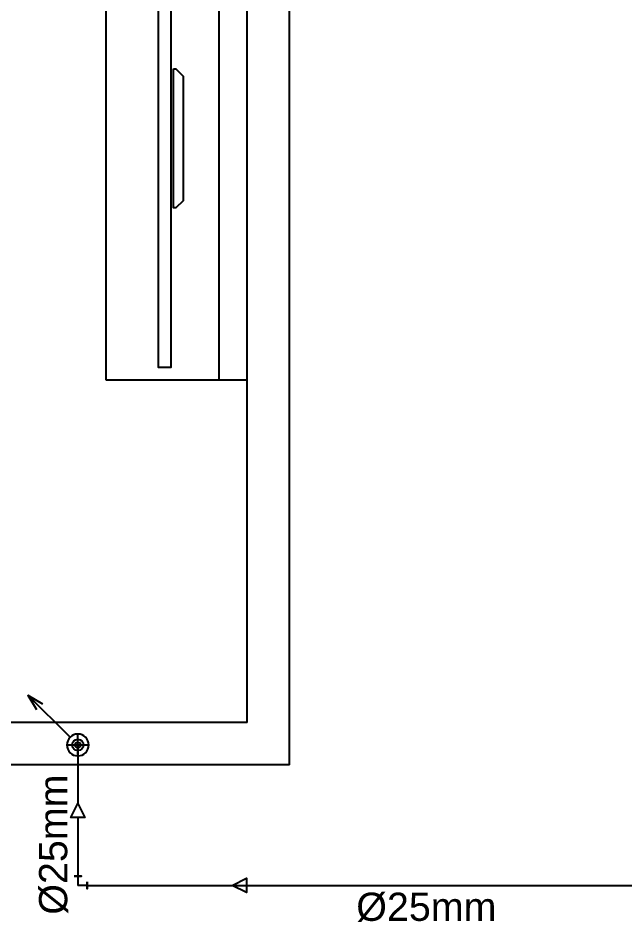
# Model space of a CAD drawing. Header units: millimetres. Extents: x 3923 to 4007, y 744 to 982.
# Drawn here: x 3974.79 to 3979.09, y 939.52 to 945.93 of the extents above; entities that cross this region are included whole.
import ezdxf
from ezdxf.enums import TextEntityAlignment as Align

# ---------------------------------------------------------------- set-up
doc = ezdxf.new("R2010")
doc.units = ezdxf.units.MM
doc.header["$LTSCALE"] = 20
doc.linetypes.add('CONTINU', pattern=[0])
for name, color, linetype in [('A-PEN-W', 7, 'Continuous'), ('AF', 5, 'Continuous'), ('COTAS', 7, 'Continuous'), ('HIDROSSANITÁRIO', 8, 'Continuous'), ('TEXTO', 3, 'Continuous')]:
    doc.layers.add(name, color=color, linetype=linetype)
doc.styles.get("Standard").update_dxf_attribs({"font": 'arial.ttf'})

# ---------------------------------------------------------------- blocks, each defined once
blk = doc.blocks.new('CIRCULOS')
at = {"layer": 'COTAS'}
for p, q in [((0, 4), (0, -4)), ((-4, 0), (4, 0))]:
    blk.add_line(p, q, dxfattribs=at)
for radius in [2, 1]:
    blk.add_circle((0, 0), radius, dxfattribs=at)

msp = doc.modelspace()

# ---------------------------------------------------------------- linework, layer by layer
for p, q in [((3974.8624, 941.1288), (3974.9657, 941.0676)), ((3974.8624, 941.1288), (3974.9235, 941.0254)), ((3975.1612, 940.83), (3974.8624, 941.1288))]:
    msp.add_line(p, q)
at = {"extrusion": (0, 0, -1)}
msp.add_ellipse((3975.2159, 940.7752), major_axis=(-0.0547, 0.0547), ratio=1, start_param=0.785398, end_param=7.068583, dxfattribs=at)
at = {"layer": 'A-PEN-W'}
msp.add_lwpolyline([(3975.2159, 940.7552), (3975.2159, 940.6329), (3975.2159, 940.6329)], dxfattribs=at)
at = {"layer": 'AF'}
for p, q in [((3975.2159, 940.7752), (3975.2159, 940.3604)), ((3975.2159, 940.2604), (3975.2159, 939.8456)), ((3975.2819, 939.7796), (3979.4969, 939.7804))]:
    msp.add_line(p, q, dxfattribs=at)
at = {"layer": 'AF', "color": 2}
for p in [(3975.2159, 939.8456), (3975.2819, 939.7796)]:
    msp.add_line(p, (3975.2159, 939.7796), dxfattribs=at)
at = {"layer": 'AF'}
for points in [[(3975.2159, 940.3604, 0), (3975.2659, 940.2604, 0), (3975.1659, 940.2604, 0), (3975.2159, 940.3604, 0)], [(3976.3103, 939.7804, 0), (3976.4103, 939.8304, 0), (3976.4103, 939.7304, 0), (3976.3103, 939.7804, 0)]]:
    msp.add_polyline3d(points, dxfattribs=at)
at = {"layer": 'AF', "color": 2, "extrusion": (0, 1, 0)}
msp.add_circle((-3975.2159, 0, 939.8456), 0.025, dxfattribs=at)
at = {"layer": 'AF', "color": 2, "extrusion": (1, 0, 0)}
msp.add_circle((939.7796, 0, 3975.2819), 0.025, dxfattribs=at)
at = {"layer": 'HIDROSSANITÁRIO', "color": 8, "linetype": 'Continuous'}
for p, q in [((3976.4161, 940.9338), (3976.4161, 949.9446)), ((3976.7161, 940.6338), (3976.7161, 949.9446)), ((3976.4161, 940.9338), (3974.7229, 940.9338)), ((3976.7161, 940.6338), (3974.7229, 940.6338))]:
    msp.add_line(p, q, dxfattribs=at)
at = {"layer": 'HIDROSSANITÁRIO', "color": 8, "linetype": 'CONTINU'}
for p, q in [((3975.4161, 943.36), (3975.4161, 948.62)), ((3976.2161, 943.36), (3976.2161, 948.62)), ((3976.4161, 943.36), (3975.4161, 943.36))]:
    msp.add_line(p, q, dxfattribs=at)
for points in [[(3975.7886, 946.6841), (3975.8741, 946.6841), (3975.8741, 943.4507), (3975.7886, 943.4507)], [(3975.8936, 945.5666), (3975.9107, 945.5666), (3975.962, 945.5153), (3975.962, 944.6319), (3975.9107, 944.5806), (3975.8936, 944.5806)]]:
    msp.add_lwpolyline(points, close=True, dxfattribs=at)

# ---------------------------------------------------------------- block references
at = {"layer": 'A-PEN-W', "xscale": 0.02, "yscale": 0.02, "zscale": 0.02, "rotation": 90.00000000000001}
msp.add_blockref('CIRCULOS', (3975.2159, 940.7752), dxfattribs=at)

# ---------------------------------------------------------------- texts
at = {"layer": 'TEXTO'}
msp.add_text('Ø25mm', height=0.2, rotation=90, dxfattribs=at).set_placement((3975.0409, 940.069), align=Align.MIDDLE_CENTER)
msp.add_text('Ø25mm', height=0.2, dxfattribs=at).set_placement((3977.6853, 939.6286), align=Align.MIDDLE_CENTER)

doc.saveas('drawing.dxf')
